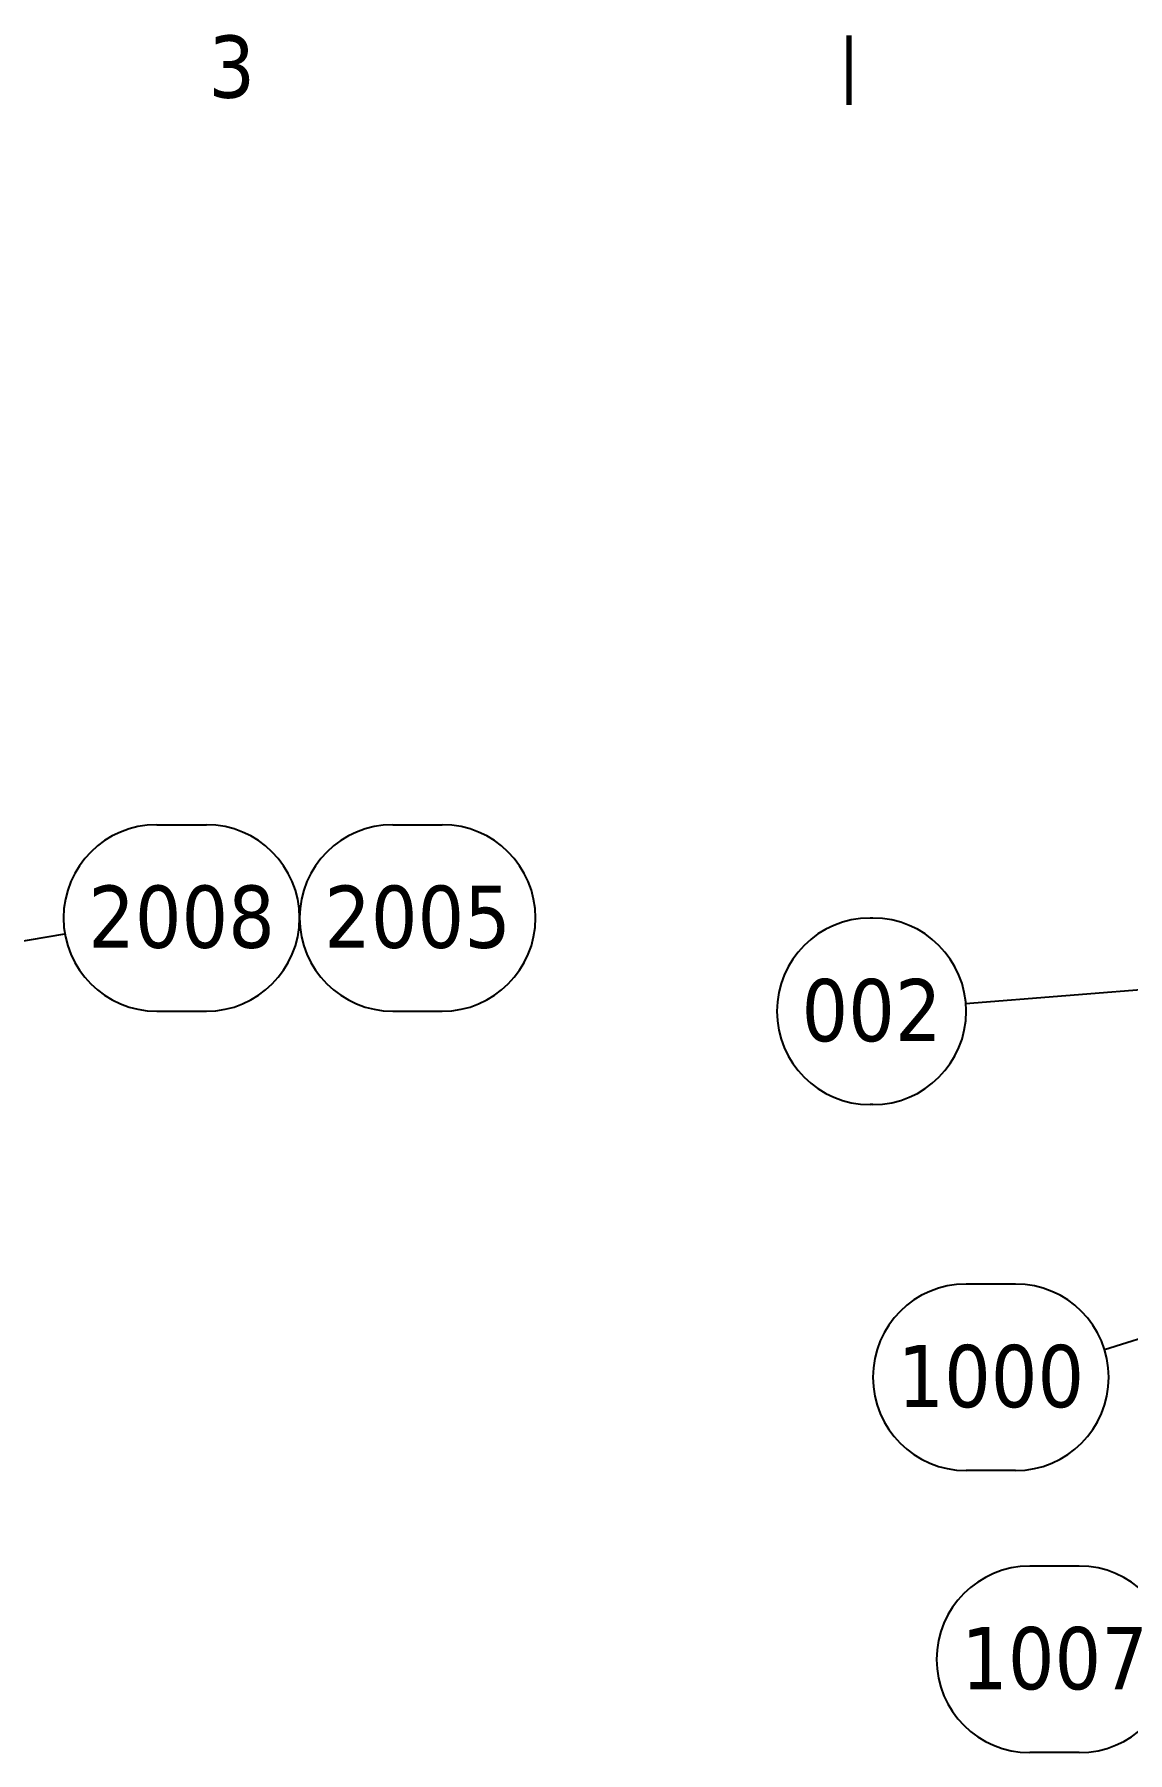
# Model space of a CAD drawing. Header units: millimetres. Extents: x -1205 to 1680, y -1175 to 1188.
# Drawn here: x 936.4 to 1182.7, y 776.9 to 1163.8 of the extents above; entities that cross this region are included whole.
import ezdxf

# ---------------------------------------------------------------- set-up
doc = ezdxf.new("R2010")
doc.units = ezdxf.units.MM
doc.header["$LTSCALE"] = 4
doc.layers.add('Border (ISO)', color=7, linetype='Continuous', lineweight=70)
doc.layers.add('Symbol (ISO)', color=7, linetype='Continuous', lineweight=25)
doc.styles.add('Note Text (ISO)', font='tahoma.ttf')

# ---------------------------------------------------------------- blocks, each defined once
blk = doc.blocks.new('Borders Default Border')
at = {"layer": 'Border (ISO)'}
blk.add_line((280, 287), (280, 290.9), dxfattribs=at)
at = {"layer": 'Border (ISO)', "insert": (243.911, 287.326), "char_height": 3.5, "attachment_point": 7, "style": 'Note Text (ISO)'}
blk.add_mtext('3', dxfattribs=at)
blk = doc.blocks.new('Balloon6')
at = {"layer": 'Symbol (ISO)'}
for p, q in [((281.331, 241.213), (281.17, 241.213)), ((307.263, 238.048), (304.731, 238.346)), ((304.731, 238.346), (304.811, 237.35)), ((304.771, 237.848), (307.263, 238.048)), ((304.811, 237.35), (307.263, 238.048)), ((304.771, 237.848), (286.544, 236.382)), ((281.331, 230.713), (281.17, 230.713))]:
    blk.add_line(p, q, dxfattribs=at)
at = {"layer": 'Symbol (ISO)', "flags": 128}
blk.add_lwpolyline([(304.811, 237.35), (307.263, 238.048)], dxfattribs=at)
at = {"layer": 'Symbol (ISO)'}
for centre, start, end in [((281.17, 235.963), 90, 270), ((281.331, 235.963), 270, 90)]:
    blk.add_arc(centre, 5.25, start, end, dxfattribs=at)
blk.add_solid([(304.811, 237.35), (307.263, 238.048), (304.731, 238.346), (304.811, 237.35)], dxfattribs=at)
at = {"layer": 'Symbol (ISO)', "insert": (281.251, 236), "char_height": 3.5, "attachment_point": 5, "style": 'Note Text (ISO)'}
blk.add_mtext('002', dxfattribs=at)
blk = doc.blocks.new('Balloon7')
at = {"layer": 'Symbol (ISO)'}
for p, q in [((313.938, 223.003), (311.403, 222.739)), ((311.403, 222.739), (311.7, 221.784)), ((311.551, 222.261), (313.938, 223.003)), ((311.7, 221.784), (313.938, 223.003)), ((311.551, 222.261), (294.36, 216.917)), ((289.361, 220.613), (286.575, 220.613)), ((289.361, 210.113), (286.575, 210.113))]:
    blk.add_line(p, q, dxfattribs=at)
at = {"layer": 'Symbol (ISO)', "flags": 128}
blk.add_lwpolyline([(311.7, 221.784), (313.938, 223.003)], dxfattribs=at)
at = {"layer": 'Symbol (ISO)'}
for centre, start, end in [((286.575, 215.363), 90, 270), ((289.361, 215.363), 270, 90)]:
    blk.add_arc(centre, 5.25, start, end, dxfattribs=at)
blk.add_solid([(311.7, 221.784), (313.938, 223.003), (311.403, 222.739), (311.7, 221.784)], dxfattribs=at)
at = {"layer": 'Symbol (ISO)', "insert": (287.968, 215.4), "char_height": 3.5, "attachment_point": 5, "style": 'Note Text (ISO)'}
blk.add_mtext('1000', dxfattribs=at)
blk = doc.blocks.new('Balloon13')
at = {"layer": 'Symbol (ISO)'}
for p, q in [((315.986, 215.016), (313.633, 214.033)), ((313.913, 213.618), (315.986, 215.016)), ((314.192, 213.204), (315.986, 215.016)), ((313.633, 214.033), (314.192, 213.204)), ((313.913, 213.618), (297.286, 202.408)), ((292.949, 204.734), (290.163, 204.734)), ((292.949, 194.234), (290.163, 194.234))]:
    blk.add_line(p, q, dxfattribs=at)
at = {"layer": 'Symbol (ISO)', "flags": 128}
blk.add_lwpolyline([(314.192, 213.204), (315.986, 215.016)], dxfattribs=at)
at = {"layer": 'Symbol (ISO)'}
for centre, start, end in [((290.163, 199.484), 90, 270), ((292.949, 199.484), 270, 90)]:
    blk.add_arc(centre, 5.25, start, end, dxfattribs=at)
blk.add_solid([(314.192, 213.204), (315.986, 215.016), (313.633, 214.033), (314.192, 213.204)], dxfattribs=at)
at = {"layer": 'Symbol (ISO)', "insert": (291.556, 199.521), "char_height": 3.5, "attachment_point": 5, "style": 'Note Text (ISO)'}
blk.add_mtext('1007', dxfattribs=at)
blk = doc.blocks.new('Balloon28')
at = {"layer": 'Symbol (ISO)'}
for p, q in [((241, 246.469), (243.794, 246.469)), ((254.294, 246.469), (257.081, 246.469)), ((210.937, 236.039), (235.828, 240.328)), ((210.852, 236.532), (208.473, 235.615)), ((210.937, 236.039), (208.473, 235.615)), ((211.021, 235.546), (210.852, 236.532)), ((208.473, 235.615), (211.021, 235.546)), ((241, 235.969), (243.794, 235.969)), ((254.294, 235.969), (257.081, 235.969))]:
    blk.add_line(p, q, dxfattribs=at)
at = {"layer": 'Symbol (ISO)', "flags": 128}
blk.add_lwpolyline([(210.852, 236.532), (208.473, 235.615)], dxfattribs=at)
at = {"layer": 'Symbol (ISO)'}
for centre, start, end in [((241, 241.219), 90, 270), ((243.794, 241.219), 270, 90), ((254.294, 241.219), 90, 270), ((257.081, 241.219), 270, 90)]:
    blk.add_arc(centre, 5.25, start, end, dxfattribs=at)
blk.add_solid([(210.852, 236.532), (208.473, 235.615), (211.021, 235.546), (210.852, 236.532)], dxfattribs=at)
at = {"layer": 'Symbol (ISO)', "char_height": 3.5, "attachment_point": 5, "style": 'Note Text (ISO)'}
for s, insert in [('2008', (242.397, 241.259)), ('2005', (255.687, 241.256))]:
    blk.add_mtext(s, dxfattribs=dict(at, insert=insert))

msp = doc.modelspace()

# ---------------------------------------------------------------- block references
at = {"xscale": 4, "yscale": 4, "zscale": 4}
msp.add_blockref('Borders Default Border', (0, 0), dxfattribs=at)
at = {"layer": 'Symbol (ISO)', "xscale": 4, "yscale": 4, "zscale": 4}
for name in ['Balloon28', 'Balloon6', 'Balloon7', 'Balloon13']:
    msp.add_blockref(name, (0, 0), dxfattribs=at)

doc.saveas('drawing.dxf')
